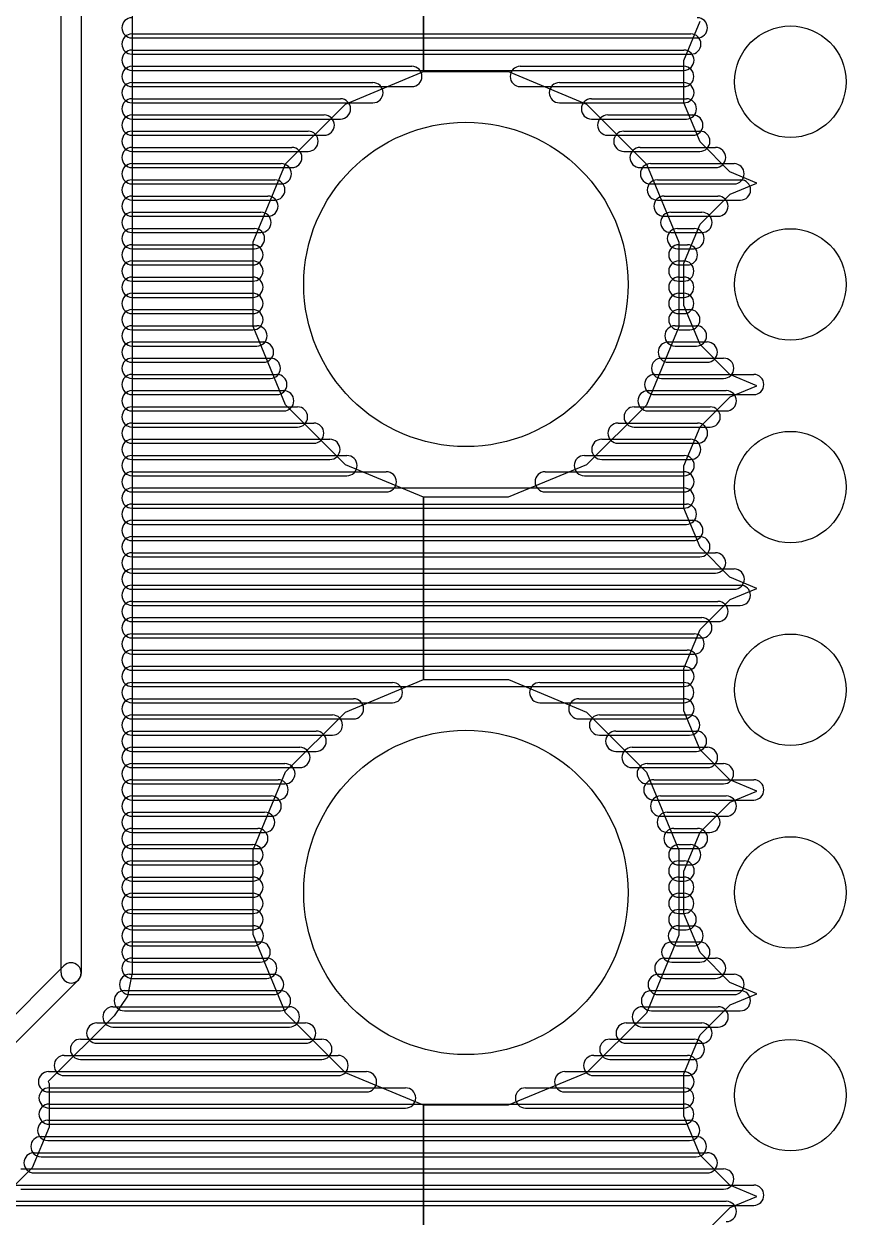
# Model space of a CAD drawing. Extents: x 4625 to 28175, y 45595 to 78045.
# Drawn here: x 11920 to 15975, y 51668 to 57556 of the extents above; entities that cross this region are included whole.
import ezdxf

# ---------------------------------------------------------------- set-up
doc = ezdxf.new("R2010")
doc.units = 0
doc.layers.add('BLACK', color=1, linetype='CONTINUOUS')

msp = doc.modelspace()

# ---------------------------------------------------------------- linework, layer by layer
at = {"layer": 'BLACK'}
for p, q in [((13890, 57320), (13890, 58220)), ((13890, 58220), (13890, 57320)), ((12103, 52873), (12103, 58067)), ((12203, 52873), (12203, 58067)), ((12453, 58067), (12453, 52873)), ((15175, 57375), (15255, 57568)), ((12453, 57506), (15209, 57506)), ((12453, 57506), (15209, 57506)), ((12453, 57506), (15209, 57506)), ((12453, 57486), (15241, 57486)), ((12453, 57486), (15241, 57486)), ((12453, 57486), (15241, 57486)), ((12453, 57426), (15175, 57426)), ((12453, 57426), (15175, 57426)), ((12453, 57426), (15175, 57426)), ((12453, 57406), (15209, 57406)), ((12453, 57406), (15209, 57406)), ((12453, 57406), (15209, 57406)), ((12453, 57346), (13833, 57346)), ((12453, 57346), (13833, 57346)), ((12453, 57346), (13833, 57346)), ((14368, 57346), (15174, 57346)), ((14368, 57346), (15174, 57346)), ((14368, 57346), (15174, 57346)), ((15175, 57166), (15175, 57375)), ((12453, 57326), (15175, 57326)), ((12453, 57326), (15175, 57326)), ((12453, 57326), (15175, 57326)), ((13506, 57160), (13890, 57320)), ((13890, 57320), (13892, 57320)), ((13892, 57320), (14310, 57320)), ((14310, 57320), (14695, 57160)), ((12453, 57266), (13641, 57266)), ((12453, 57266), (13641, 57266)), ((12453, 57266), (13641, 57266)), ((12453, 57246), (13833, 57246)), ((12453, 57246), (13833, 57246)), ((12453, 57246), (13833, 57246)), ((14368, 57246), (15174, 57246)), ((14368, 57246), (15174, 57246)), ((14368, 57246), (15174, 57246)), ((14561, 57266), (15175, 57266)), ((14561, 57266), (15175, 57266)), ((14561, 57266), (15175, 57266)), ((12453, 57186), (13481, 57186)), ((12453, 57186), (13481, 57186)), ((12453, 57186), (13481, 57186)), ((14719, 57186), (15187, 57186)), ((14719, 57186), (15187, 57186)), ((14719, 57186), (15187, 57186)), ((12453, 57166), (13641, 57166)), ((12453, 57166), (13641, 57166)), ((12453, 57166), (13641, 57166)), ((13210, 56865), (13506, 57160)), ((14561, 57166), (15175, 57166)), ((14561, 57166), (15175, 57166)), ((14561, 57166), (15175, 57166)), ((14695, 57160), (14990, 56864)), ((15255, 56973), (15175, 57166)), ((12453, 57106), (13401, 57106)), ((12453, 57106), (13401, 57106)), ((12453, 57106), (13401, 57106)), ((12453, 57086), (13481, 57086)), ((12453, 57086), (13481, 57086)), ((12453, 57086), (13481, 57086)), ((14719, 57086), (15187, 57086)), ((14719, 57086), (15187, 57086)), ((14719, 57086), (15187, 57086)), ((14799, 57106), (15219, 57106)), ((14799, 57106), (15219, 57106)), ((14799, 57106), (15219, 57106)), ((12453, 57026), (13321, 57026)), ((12453, 57026), (13321, 57026)), ((12453, 57026), (13321, 57026)), ((12453, 57006), (13401, 57006)), ((12453, 57006), (13401, 57006)), ((12453, 57006), (13401, 57006)), ((14799, 57006), (15219, 57006)), ((14799, 57006), (15219, 57006)), ((14799, 57006), (15219, 57006)), ((14879, 57026), (15253, 57026)), ((14879, 57026), (15253, 57026)), ((14879, 57026), (15253, 57026)), ((12453, 56946), (13241, 56946)), ((12453, 56946), (13241, 56946)), ((12453, 56946), (13241, 56946)), ((14959, 56946), (15331, 56946)), ((14959, 56946), (15331, 56946)), ((14959, 56946), (15331, 56946)), ((15402, 56825), (15255, 56973)), ((12453, 56926), (13321, 56926)), ((12453, 56926), (13321, 56926)), ((12453, 56926), (13321, 56926)), ((14879, 56926), (15253, 56926)), ((14879, 56926), (15253, 56926)), ((14879, 56926), (15253, 56926)), ((12453, 56866), (13189, 56866)), ((12453, 56866), (13189, 56866)), ((12453, 56866), (13189, 56866)), ((12453, 56846), (13241, 56846)), ((12453, 56846), (13241, 56846)), ((12453, 56846), (13241, 56846)), ((13050, 56480), (13210, 56865)), ((14959, 56846), (15331, 56846)), ((14959, 56846), (15331, 56846)), ((14959, 56846), (15331, 56846)), ((14990, 56864), (15150, 56478)), ((15010, 56866), (15422, 56866)), ((15010, 56866), (15422, 56866)), ((15010, 56866), (15422, 56866)), ((15535, 56770), (15402, 56825)), ((12453, 56786), (13157, 56786)), ((12453, 56786), (13157, 56786)), ((12453, 56786), (13157, 56786)), ((12453, 56766), (13189, 56766)), ((12453, 56766), (13189, 56766)), ((12453, 56766), (13189, 56766)), ((15010, 56766), (15422, 56766)), ((15010, 56766), (15422, 56766)), ((15010, 56766), (15422, 56766)), ((15044, 56786), (15454, 56786)), ((15044, 56786), (15454, 56786)), ((15044, 56786), (15454, 56786)), ((15403, 56715), (15535, 56770)), ((12453, 56706), (13123, 56706)), ((12453, 56706), (13123, 56706)), ((12453, 56706), (13123, 56706)), ((15077, 56706), (15343, 56706)), ((15077, 56706), (15343, 56706)), ((15077, 56706), (15343, 56706)), ((15255, 56568), (15403, 56715)), ((12453, 56686), (13157, 56686)), ((12453, 56686), (13157, 56686)), ((12453, 56686), (13157, 56686)), ((15044, 56686), (15454, 56686)), ((15044, 56686), (15454, 56686)), ((15044, 56686), (15454, 56686)), ((12453, 56626), (13089, 56626)), ((12453, 56626), (13089, 56626)), ((12453, 56626), (13089, 56626)), ((12453, 56606), (13123, 56606)), ((12453, 56606), (13123, 56606)), ((12453, 56606), (13123, 56606)), ((15077, 56606), (15343, 56606)), ((15077, 56606), (15343, 56606)), ((15077, 56606), (15343, 56606)), ((15110, 56626), (15264, 56626)), ((15110, 56626), (15264, 56626)), ((15110, 56626), (15264, 56626)), ((12453, 56546), (13057, 56546)), ((12453, 56546), (13057, 56546)), ((12453, 56546), (13057, 56546)), ((12453, 56526), (13089, 56526)), ((12453, 56526), (13089, 56526)), ((12453, 56526), (13089, 56526)), ((15110, 56526), (15264, 56526)), ((15110, 56526), (15264, 56526)), ((15110, 56526), (15264, 56526)), ((15143, 56546), (15225, 56546)), ((15143, 56546), (15225, 56546)), ((15143, 56546), (15225, 56546)), ((15175, 56375), (15255, 56568)), ((12453, 56466), (13049, 56466)), ((12453, 56466), (13049, 56466)), ((12453, 56466), (13049, 56466)), ((13050, 56062), (13050, 56480)), ((15150, 56478), (15150, 56060)), ((15150, 56466), (15192, 56466)), ((15150, 56466), (15192, 56466)), ((15150, 56466), (15192, 56466)), ((12453, 56446), (13057, 56446)), ((12453, 56446), (13057, 56446)), ((12453, 56446), (13057, 56446)), ((15143, 56446), (15225, 56446)), ((15143, 56446), (15225, 56446)), ((15143, 56446), (15225, 56446)), ((12453, 56386), (13049, 56386)), ((12453, 56386), (13049, 56386)), ((12453, 56386), (13049, 56386)), ((12453, 56366), (13049, 56366)), ((12453, 56366), (13049, 56366)), ((12453, 56366), (13049, 56366)), ((15150, 56386), (15174, 56386)), ((15150, 56386), (15174, 56386)), ((15150, 56386), (15174, 56386)), ((15150, 56366), (15192, 56366)), ((15150, 56366), (15192, 56366)), ((15150, 56366), (15192, 56366)), ((15175, 56166), (15175, 56375)), ((12453, 56306), (13049, 56306)), ((12453, 56306), (13049, 56306)), ((12453, 56306), (13049, 56306)), ((12453, 56286), (13049, 56286)), ((12453, 56286), (13049, 56286)), ((12453, 56286), (13049, 56286)), ((15150, 56306), (15174, 56306)), ((15150, 56306), (15174, 56306)), ((15150, 56306), (15174, 56306)), ((15150, 56286), (15174, 56286)), ((15150, 56286), (15174, 56286)), ((15150, 56286), (15174, 56286)), ((12453, 56226), (13049, 56226)), ((12453, 56226), (13049, 56226)), ((12453, 56226), (13049, 56226)), ((15150, 56226), (15174, 56226)), ((15150, 56226), (15174, 56226)), ((15150, 56226), (15174, 56226)), ((12453, 56206), (13049, 56206)), ((12453, 56206), (13049, 56206)), ((12453, 56206), (13049, 56206)), ((15150, 56206), (15174, 56206)), ((15150, 56206), (15174, 56206)), ((15150, 56206), (15174, 56206)), ((12453, 56146), (13049, 56146)), ((12453, 56146), (13049, 56146)), ((12453, 56146), (13049, 56146)), ((12453, 56126), (13049, 56126)), ((12453, 56126), (13049, 56126)), ((12453, 56126), (13049, 56126)), ((15150, 56146), (15204, 56146)), ((15150, 56146), (15204, 56146)), ((15150, 56146), (15204, 56146)), ((15150, 56126), (15174, 56126)), ((15150, 56126), (15174, 56126)), ((15150, 56126), (15174, 56126)), ((15255, 55973), (15175, 56166)), ((12453, 56066), (13069, 56066)), ((12453, 56066), (13069, 56066)), ((12453, 56066), (13069, 56066)), ((13210, 55676), (13050, 56062)), ((15150, 56060), (14990, 55675)), ((15131, 56066), (15237, 56066)), ((15131, 56066), (15237, 56066)), ((15131, 56066), (15237, 56066)), ((12453, 56046), (13049, 56046)), ((12453, 56046), (13049, 56046)), ((12453, 56046), (13049, 56046)), ((15150, 56046), (15204, 56046)), ((15150, 56046), (15204, 56046)), ((15150, 56046), (15204, 56046)), ((12453, 55986), (13101, 55986)), ((12453, 55986), (13101, 55986)), ((12453, 55986), (13101, 55986)), ((12453, 55966), (13069, 55966)), ((12453, 55966), (13069, 55966)), ((12453, 55966), (13069, 55966)), ((15098, 55986), (15290, 55986)), ((15098, 55986), (15290, 55986)), ((15098, 55986), (15290, 55986)), ((15131, 55966), (15237, 55966)), ((15131, 55966), (15237, 55966)), ((15131, 55966), (15237, 55966)), ((15402, 55825), (15255, 55973)), ((12453, 55906), (13135, 55906)), ((12453, 55906), (13135, 55906)), ((12453, 55906), (13135, 55906)), ((12453, 55886), (13101, 55886)), ((12453, 55886), (13101, 55886)), ((12453, 55886), (13101, 55886)), ((15065, 55906), (15371, 55906)), ((15065, 55906), (15371, 55906)), ((15065, 55906), (15371, 55906)), ((15098, 55886), (15290, 55886)), ((15098, 55886), (15290, 55886)), ((15098, 55886), (15290, 55886)), ((12453, 55826), (13167, 55826)), ((12453, 55826), (13167, 55826)), ((12453, 55826), (13167, 55826)), ((15031, 55826), (15519, 55826)), ((15031, 55826), (15519, 55826)), ((15031, 55826), (15519, 55826)), ((15535, 55770), (15402, 55825)), ((12453, 55806), (13135, 55806)), ((12453, 55806), (13135, 55806)), ((12453, 55806), (13135, 55806)), ((15065, 55806), (15371, 55806)), ((15065, 55806), (15371, 55806)), ((15065, 55806), (15371, 55806)), ((15403, 55715), (15535, 55770)), ((12453, 55746), (13201, 55746)), ((12453, 55746), (13201, 55746)), ((12453, 55746), (13201, 55746)), ((12453, 55726), (13167, 55726)), ((12453, 55726), (13167, 55726)), ((12453, 55726), (13167, 55726)), ((14998, 55746), (15384, 55746)), ((14998, 55746), (15384, 55746)), ((14998, 55746), (15384, 55746)), ((15031, 55726), (15519, 55726)), ((15031, 55726), (15519, 55726)), ((15031, 55726), (15519, 55726)), ((15255, 55568), (15403, 55715)), ((12453, 55666), (13269, 55666)), ((12453, 55666), (13269, 55666)), ((12453, 55666), (13269, 55666)), ((12453, 55646), (13201, 55646)), ((12453, 55646), (13201, 55646)), ((12453, 55646), (13201, 55646)), ((13505, 55380), (13210, 55676)), ((14990, 55675), (14694, 55380)), ((14930, 55666), (15304, 55666)), ((14930, 55666), (15304, 55666)), ((14930, 55666), (15304, 55666)), ((14998, 55646), (15384, 55646)), ((14998, 55646), (15384, 55646)), ((14998, 55646), (15384, 55646)), ((12453, 55586), (13349, 55586)), ((12453, 55586), (13349, 55586)), ((12453, 55586), (13349, 55586)), ((14850, 55586), (15242, 55586)), ((14850, 55586), (15242, 55586)), ((14850, 55586), (15242, 55586)), ((12453, 55566), (13269, 55566)), ((12453, 55566), (13269, 55566)), ((12453, 55566), (13269, 55566)), ((14930, 55566), (15304, 55566)), ((14930, 55566), (15304, 55566)), ((14930, 55566), (15304, 55566)), ((15175, 55375), (15255, 55568)), ((12453, 55506), (13429, 55506)), ((12453, 55506), (13429, 55506)), ((12453, 55506), (13429, 55506)), ((12453, 55486), (13349, 55486)), ((12453, 55486), (13349, 55486)), ((12453, 55486), (13349, 55486)), ((14770, 55506), (15208, 55506)), ((14770, 55506), (15208, 55506)), ((14770, 55506), (15208, 55506)), ((14850, 55486), (15242, 55486)), ((14850, 55486), (15242, 55486)), ((14850, 55486), (15242, 55486)), ((12453, 55426), (13513, 55426)), ((12453, 55426), (13513, 55426)), ((12453, 55426), (13513, 55426)), ((12453, 55406), (13429, 55406)), ((12453, 55406), (13429, 55406)), ((12453, 55406), (13429, 55406)), ((14684, 55426), (15176, 55426)), ((14684, 55426), (15176, 55426)), ((14684, 55426), (15176, 55426)), ((14770, 55406), (15208, 55406)), ((14770, 55406), (15208, 55406)), ((14770, 55406), (15208, 55406)), ((12453, 55346), (13707, 55346)), ((12453, 55346), (13707, 55346)), ((12453, 55346), (13707, 55346)), ((13890, 55220), (13505, 55380)), ((14694, 55380), (14308, 55220)), ((14491, 55346), (15175, 55346)), ((14491, 55346), (15175, 55346)), ((14491, 55346), (15175, 55346)), ((15175, 55166), (15175, 55375)), ((12453, 55326), (13513, 55326)), ((12453, 55326), (13513, 55326)), ((12453, 55326), (13513, 55326)), ((14684, 55326), (15176, 55326)), ((14684, 55326), (15176, 55326)), ((14684, 55326), (15176, 55326)), ((12453, 55266), (15175, 55266)), ((12453, 55266), (15175, 55266)), ((12453, 55266), (15175, 55266)), ((12453, 55246), (13707, 55246)), ((12453, 55246), (13707, 55246)), ((12453, 55246), (13707, 55246)), ((14491, 55246), (15175, 55246)), ((14491, 55246), (15175, 55246)), ((14491, 55246), (15175, 55246)), ((12453, 55186), (15187, 55186)), ((12453, 55186), (15187, 55186)), ((12453, 55186), (15187, 55186)), ((12453, 55166), (15175, 55166)), ((12453, 55166), (15175, 55166)), ((12453, 55166), (15175, 55166)), ((13890, 54320), (13890, 55220)), ((14308, 55220), (13890, 55220)), ((13890, 55220), (13890, 54320)), ((15255, 54973), (15175, 55166)), ((12453, 55106), (15219, 55106)), ((12453, 55106), (15219, 55106)), ((12453, 55106), (15219, 55106)), ((12453, 55086), (15187, 55086)), ((12453, 55086), (15187, 55086)), ((12453, 55086), (15187, 55086)), ((12453, 55026), (15253, 55026)), ((12453, 55026), (15253, 55026)), ((12453, 55026), (15253, 55026)), ((12453, 55006), (15219, 55006)), ((12453, 55006), (15219, 55006)), ((12453, 55006), (15219, 55006)), ((12453, 54946), (15331, 54946)), ((12453, 54946), (15331, 54946)), ((12453, 54946), (15331, 54946)), ((15402, 54825), (15255, 54973)), ((12453, 54926), (15253, 54926)), ((12453, 54926), (15253, 54926)), ((12453, 54926), (15253, 54926)), ((12453, 54866), (15423, 54866)), ((12453, 54866), (15423, 54866)), ((12453, 54866), (15423, 54866)), ((12453, 54846), (15331, 54846)), ((12453, 54846), (15331, 54846)), ((12453, 54846), (15331, 54846)), ((15535, 54770), (15402, 54825)), ((12453, 54786), (15453, 54786)), ((12453, 54786), (15453, 54786)), ((12453, 54786), (15453, 54786)), ((12453, 54766), (15423, 54766)), ((12453, 54766), (15423, 54766)), ((12453, 54766), (15423, 54766)), ((15403, 54715), (15535, 54770)), ((12453, 54706), (15343, 54706)), ((12453, 54706), (15343, 54706)), ((12453, 54706), (15343, 54706)), ((15255, 54568), (15403, 54715)), ((12453, 54686), (15453, 54686)), ((12453, 54686), (15453, 54686)), ((12453, 54686), (15453, 54686)), ((12453, 54626), (15263, 54626)), ((12453, 54626), (15263, 54626)), ((12453, 54626), (15263, 54626)), ((12453, 54606), (15343, 54606)), ((12453, 54606), (15343, 54606)), ((12453, 54606), (15343, 54606)), ((12453, 54546), (15225, 54546)), ((12453, 54546), (15225, 54546)), ((12453, 54546), (15225, 54546)), ((12453, 54526), (15263, 54526)), ((12453, 54526), (15263, 54526)), ((12453, 54526), (15263, 54526)), ((15175, 54375), (15255, 54568)), ((12453, 54466), (15191, 54466)), ((12453, 54466), (15191, 54466)), ((12453, 54466), (15191, 54466)), ((12453, 54446), (15225, 54446)), ((12453, 54446), (15225, 54446)), ((12453, 54446), (15225, 54446)), ((12453, 54386), (15175, 54386)), ((12453, 54386), (15175, 54386)), ((12453, 54386), (15175, 54386)), ((12453, 54366), (15191, 54366)), ((12453, 54366), (15191, 54366)), ((12453, 54366), (15191, 54366)), ((15175, 54166), (15175, 54375)), ((12453, 54306), (13737, 54306)), ((12453, 54306), (13737, 54306)), ((12453, 54306), (13737, 54306)), ((12453, 54286), (15175, 54286)), ((12453, 54286), (15175, 54286)), ((12453, 54286), (15175, 54286)), ((13506, 54160), (13890, 54320)), ((13890, 54320), (13892, 54320)), ((13892, 54320), (14310, 54320)), ((14310, 54320), (14695, 54160)), ((14464, 54306), (15174, 54306)), ((14464, 54306), (15174, 54306)), ((14464, 54306), (15174, 54306)), ((12453, 54226), (13545, 54226)), ((12453, 54226), (13545, 54226)), ((12453, 54226), (13545, 54226)), ((14657, 54226), (15175, 54226)), ((14657, 54226), (15175, 54226)), ((14657, 54226), (15175, 54226)), ((12453, 54206), (13737, 54206)), ((12453, 54206), (13737, 54206)), ((12453, 54206), (13737, 54206)), ((14464, 54206), (15174, 54206)), ((14464, 54206), (15174, 54206)), ((14464, 54206), (15174, 54206)), ((15255, 53973), (15175, 54166)), ((12453, 54146), (13441, 54146)), ((12453, 54146), (13441, 54146)), ((12453, 54146), (13441, 54146)), ((12453, 54126), (13545, 54126)), ((12453, 54126), (13545, 54126)), ((12453, 54126), (13545, 54126)), ((13210, 53865), (13506, 54160)), ((14657, 54126), (15175, 54126)), ((14657, 54126), (15175, 54126)), ((14657, 54126), (15175, 54126)), ((14695, 54160), (14990, 53864)), ((14759, 54146), (15203, 54146)), ((14759, 54146), (15203, 54146)), ((14759, 54146), (15203, 54146)), ((12453, 54066), (13361, 54066)), ((12453, 54066), (13361, 54066)), ((12453, 54066), (13361, 54066)), ((14839, 54066), (15237, 54066)), ((14839, 54066), (15237, 54066)), ((14839, 54066), (15237, 54066)), ((12453, 54046), (13441, 54046)), ((12453, 54046), (13441, 54046)), ((12453, 54046), (13441, 54046)), ((14759, 54046), (15203, 54046)), ((14759, 54046), (15203, 54046)), ((14759, 54046), (15203, 54046)), ((12453, 53986), (13281, 53986)), ((12453, 53986), (13281, 53986)), ((12453, 53986), (13281, 53986)), ((12453, 53966), (13361, 53966)), ((12453, 53966), (13361, 53966)), ((12453, 53966), (13361, 53966)), ((14839, 53966), (15237, 53966)), ((14839, 53966), (15237, 53966)), ((14839, 53966), (15237, 53966)), ((14919, 53986), (15291, 53986)), ((14919, 53986), (15291, 53986)), ((14919, 53986), (15291, 53986)), ((15402, 53825), (15255, 53973)), ((12453, 53906), (13207, 53906)), ((12453, 53906), (13207, 53906)), ((12453, 53906), (13207, 53906)), ((12453, 53886), (13281, 53886)), ((12453, 53886), (13281, 53886)), ((12453, 53886), (13281, 53886)), ((14919, 53886), (15291, 53886)), ((14919, 53886), (15291, 53886)), ((14919, 53886), (15291, 53886)), ((14994, 53906), (15370, 53906)), ((14994, 53906), (15370, 53906)), ((14994, 53906), (15370, 53906)), ((12453, 53826), (13173, 53826)), ((12453, 53826), (13173, 53826)), ((12453, 53826), (13173, 53826)), ((13050, 53480), (13210, 53865)), ((14990, 53864), (15150, 53478)), ((15027, 53826), (15519, 53826)), ((15027, 53826), (15519, 53826)), ((15027, 53826), (15519, 53826)), ((15535, 53770), (15402, 53825)), ((12453, 53806), (13207, 53806)), ((12453, 53806), (13207, 53806)), ((12453, 53806), (13207, 53806)), ((14994, 53806), (15370, 53806)), ((14994, 53806), (15370, 53806)), ((14994, 53806), (15370, 53806)), ((15403, 53715), (15535, 53770)), ((12453, 53746), (13139, 53746)), ((12453, 53746), (13139, 53746)), ((12453, 53746), (13139, 53746)), ((12453, 53726), (13173, 53726)), ((12453, 53726), (13173, 53726)), ((12453, 53726), (13173, 53726)), ((15027, 53726), (15519, 53726)), ((15027, 53726), (15519, 53726)), ((15027, 53726), (15519, 53726)), ((15060, 53746), (15384, 53746)), ((15060, 53746), (15384, 53746)), ((15060, 53746), (15384, 53746)), ((15255, 53568), (15403, 53715)), ((12453, 53666), (13107, 53666)), ((12453, 53666), (13107, 53666)), ((12453, 53666), (13107, 53666)), ((12453, 53646), (13139, 53646)), ((12453, 53646), (13139, 53646)), ((12453, 53646), (13139, 53646)), ((15060, 53646), (15384, 53646)), ((15060, 53646), (15384, 53646)), ((15060, 53646), (15384, 53646)), ((15093, 53666), (15303, 53666)), ((15093, 53666), (15303, 53666)), ((15093, 53666), (15303, 53666)), ((12453, 53586), (13073, 53586)), ((12453, 53586), (13073, 53586)), ((12453, 53586), (13073, 53586)), ((15126, 53586), (15242, 53586)), ((15126, 53586), (15242, 53586)), ((15126, 53586), (15242, 53586)), ((12453, 53566), (13107, 53566)), ((12453, 53566), (13107, 53566)), ((12453, 53566), (13107, 53566)), ((15093, 53566), (15303, 53566)), ((15093, 53566), (15303, 53566)), ((15093, 53566), (15303, 53566)), ((15175, 53375), (15255, 53568)), ((12453, 53506), (13049, 53506)), ((12453, 53506), (13049, 53506)), ((12453, 53506), (13049, 53506)), ((12453, 53486), (13073, 53486)), ((12453, 53486), (13073, 53486)), ((12453, 53486), (13073, 53486)), ((13050, 53062), (13050, 53480)), ((15126, 53486), (15242, 53486)), ((15126, 53486), (15242, 53486)), ((15126, 53486), (15242, 53486)), ((15150, 53506), (15208, 53506)), ((15150, 53506), (15208, 53506)), ((15150, 53506), (15208, 53506)), ((15150, 53478), (15150, 53060)), ((12453, 53426), (13049, 53426)), ((12453, 53426), (13049, 53426)), ((12453, 53426), (13049, 53426)), ((12453, 53406), (13049, 53406)), ((12453, 53406), (13049, 53406)), ((12453, 53406), (13049, 53406)), ((15150, 53426), (15176, 53426)), ((15150, 53426), (15176, 53426)), ((15150, 53426), (15176, 53426)), ((15150, 53406), (15208, 53406)), ((15150, 53406), (15208, 53406)), ((15150, 53406), (15208, 53406)), ((12453, 53346), (13049, 53346)), ((12453, 53346), (13049, 53346)), ((12453, 53346), (13049, 53346)), ((15150, 53346), (15174, 53346)), ((15150, 53346), (15174, 53346)), ((15150, 53346), (15174, 53346)), ((15175, 53166), (15175, 53375)), ((12453, 53326), (13049, 53326)), ((12453, 53326), (13049, 53326)), ((12453, 53326), (13049, 53326)), ((15150, 53326), (15176, 53326)), ((15150, 53326), (15176, 53326)), ((15150, 53326), (15176, 53326)), ((12453, 53266), (13049, 53266)), ((12453, 53266), (13049, 53266)), ((12453, 53266), (13049, 53266)), ((12453, 53246), (13049, 53246)), ((12453, 53246), (13049, 53246)), ((12453, 53246), (13049, 53246)), ((15150, 53266), (15174, 53266)), ((15150, 53266), (15174, 53266)), ((15150, 53266), (15174, 53266)), ((15150, 53246), (15174, 53246)), ((15150, 53246), (15174, 53246)), ((15150, 53246), (15174, 53246)), ((12453, 53186), (13049, 53186)), ((12453, 53186), (13049, 53186)), ((12453, 53186), (13049, 53186)), ((12453, 53166), (13049, 53166)), ((12453, 53166), (13049, 53166)), ((12453, 53166), (13049, 53166)), ((15150, 53186), (15186, 53186)), ((15150, 53186), (15186, 53186)), ((15150, 53186), (15186, 53186)), ((15150, 53166), (15174, 53166)), ((15150, 53166), (15174, 53166)), ((15150, 53166), (15174, 53166)), ((15255, 52973), (15175, 53166)), ((12453, 53106), (13051, 53106)), ((12453, 53106), (13051, 53106)), ((12453, 53106), (13051, 53106)), ((15148, 53106), (15220, 53106)), ((15148, 53106), (15220, 53106)), ((15148, 53106), (15220, 53106)), ((12453, 53086), (13049, 53086)), ((12453, 53086), (13049, 53086)), ((12453, 53086), (13049, 53086)), ((13210, 52676), (13050, 53062)), ((15150, 53060), (14990, 52675)), ((15150, 53086), (15186, 53086)), ((15150, 53086), (15186, 53086)), ((15150, 53086), (15186, 53086)), ((12453, 53026), (13085, 53026)), ((12453, 53026), (13085, 53026)), ((12453, 53026), (13085, 53026)), ((12453, 53006), (13051, 53006)), ((12453, 53006), (13051, 53006)), ((12453, 53006), (13051, 53006)), ((15115, 53026), (15253, 53026)), ((15115, 53026), (15253, 53026)), ((15115, 53026), (15253, 53026)), ((15148, 53006), (15220, 53006)), ((15148, 53006), (15220, 53006)), ((15148, 53006), (15220, 53006)), ((12453, 52946), (13117, 52946)), ((12453, 52946), (13117, 52946)), ((12453, 52946), (13117, 52946)), ((15081, 52946), (15331, 52946)), ((15081, 52946), (15331, 52946)), ((15081, 52946), (15331, 52946)), ((15402, 52825), (15255, 52973)), ((12117, 52908), (11465, 52256)), ((12453, 52873), (12430, 52758)), ((12453, 52926), (13085, 52926)), ((12453, 52926), (13085, 52926)), ((12453, 52926), (13085, 52926)), ((15115, 52926), (15253, 52926)), ((15115, 52926), (15253, 52926)), ((15115, 52926), (15253, 52926)), ((12187, 52838), (11535, 52186)), ((12441, 52866), (13151, 52866)), ((12441, 52866), (13151, 52866)), ((12441, 52866), (13151, 52866)), ((12453, 52846), (13117, 52846)), ((12453, 52846), (13117, 52846)), ((12453, 52846), (13117, 52846)), ((15048, 52866), (15422, 52866)), ((15048, 52866), (15422, 52866)), ((15048, 52866), (15422, 52866)), ((15081, 52846), (15331, 52846)), ((15081, 52846), (15331, 52846)), ((15081, 52846), (15331, 52846)), ((15535, 52770), (15402, 52825)), ((12430, 52758), (12365, 52661)), ((12415, 52786), (13185, 52786)), ((12415, 52786), (13185, 52786)), ((12415, 52786), (13185, 52786)), ((12441, 52766), (13151, 52766)), ((12441, 52766), (13151, 52766)), ((12441, 52766), (13151, 52766)), ((15015, 52786), (15453, 52786)), ((15015, 52786), (15453, 52786)), ((15015, 52786), (15453, 52786)), ((15048, 52766), (15422, 52766)), ((15048, 52766), (15422, 52766)), ((15048, 52766), (15422, 52766)), ((15403, 52715), (15535, 52770)), ((12359, 52706), (13229, 52706)), ((12359, 52706), (13229, 52706)), ((12359, 52706), (13229, 52706)), ((14970, 52706), (15344, 52706)), ((14970, 52706), (15344, 52706)), ((14970, 52706), (15344, 52706)), ((15255, 52568), (15403, 52715)), ((12365, 52661), (12040, 52337)), ((12415, 52686), (13185, 52686)), ((12415, 52686), (13185, 52686)), ((12415, 52686), (13185, 52686)), ((13505, 52380), (13210, 52676)), ((14990, 52675), (14694, 52380)), ((15015, 52686), (15453, 52686)), ((15015, 52686), (15453, 52686)), ((15015, 52686), (15453, 52686)), ((12279, 52626), (13309, 52626)), ((12279, 52626), (13309, 52626)), ((12279, 52626), (13309, 52626)), ((12359, 52606), (13229, 52606)), ((12359, 52606), (13229, 52606)), ((12359, 52606), (13229, 52606)), ((14890, 52626), (15264, 52626)), ((14890, 52626), (15264, 52626)), ((14890, 52626), (15264, 52626)), ((14970, 52606), (15344, 52606)), ((14970, 52606), (15344, 52606)), ((14970, 52606), (15344, 52606)), ((12199, 52546), (13389, 52546)), ((12199, 52546), (13389, 52546)), ((12199, 52546), (13389, 52546)), ((12279, 52526), (13309, 52526)), ((12279, 52526), (13309, 52526)), ((12279, 52526), (13309, 52526)), ((14810, 52546), (15226, 52546)), ((14810, 52546), (15226, 52546)), ((14810, 52546), (15226, 52546)), ((14890, 52526), (15264, 52526)), ((14890, 52526), (15264, 52526)), ((14890, 52526), (15264, 52526)), ((15175, 52375), (15255, 52568)), ((12119, 52466), (13469, 52466)), ((12119, 52466), (13469, 52466)), ((12119, 52466), (13469, 52466)), ((14730, 52466), (15192, 52466)), ((14730, 52466), (15192, 52466)), ((14730, 52466), (15192, 52466)), ((12199, 52446), (13389, 52446)), ((12199, 52446), (13389, 52446)), ((12199, 52446), (13389, 52446)), ((14810, 52446), (15226, 52446)), ((14810, 52446), (15226, 52446)), ((14810, 52446), (15226, 52446)), ((12041, 52386), (13609, 52386)), ((12041, 52386), (13609, 52386)), ((12041, 52386), (13609, 52386)), ((12119, 52366), (13469, 52366)), ((12119, 52366), (13469, 52366)), ((12119, 52366), (13469, 52366)), ((13890, 52220), (13505, 52380)), ((14694, 52380), (14308, 52220)), ((14587, 52386), (15175, 52386)), ((14587, 52386), (15175, 52386)), ((14587, 52386), (15175, 52386)), ((14730, 52366), (15192, 52366)), ((14730, 52366), (15192, 52366)), ((14730, 52366), (15192, 52366)), ((15175, 52166), (15175, 52375)), ((12040, 52337), (12044, 52328)), ((12041, 52286), (13609, 52286)), ((12041, 52286), (13609, 52286)), ((12041, 52286), (13609, 52286)), ((12044, 52328), (12044, 52112)), ((12044, 52306), (13802, 52306)), ((12044, 52306), (13802, 52306)), ((12044, 52306), (13802, 52306)), ((14394, 52306), (15174, 52306)), ((14394, 52306), (15174, 52306)), ((14394, 52306), (15174, 52306)), ((14587, 52286), (15175, 52286)), ((14587, 52286), (15175, 52286)), ((14587, 52286), (15175, 52286)), ((12044, 52226), (15174, 52226)), ((12044, 52226), (15174, 52226)), ((12044, 52226), (15174, 52226)), ((12044, 52206), (13802, 52206)), ((12044, 52206), (13802, 52206)), ((12044, 52206), (13802, 52206)), ((13890, 51320), (13890, 52220)), ((14308, 52220), (13890, 52220)), ((13890, 52220), (13890, 51320)), ((14394, 52206), (15174, 52206)), ((14394, 52206), (15174, 52206)), ((14394, 52206), (15174, 52206)), ((15255, 51973), (15175, 52166)), ((12044, 52112), (11961, 51912)), ((12037, 52146), (15203, 52146)), ((12037, 52146), (15203, 52146)), ((12037, 52146), (15203, 52146)), ((12044, 52126), (15174, 52126)), ((12044, 52126), (15174, 52126)), ((12044, 52126), (15174, 52126)), ((12004, 52066), (15236, 52066)), ((12004, 52066), (15236, 52066)), ((12004, 52066), (15236, 52066)), ((12037, 52046), (15203, 52046)), ((12037, 52046), (15203, 52046)), ((12037, 52046), (15203, 52046)), ((11970, 51986), (15290, 51986)), ((11970, 51986), (15290, 51986)), ((11970, 51986), (15290, 51986)), ((12004, 51966), (15236, 51966)), ((12004, 51966), (15236, 51966)), ((12004, 51966), (15236, 51966)), ((15402, 51825), (15255, 51973)), ((11961, 51912), (11808, 51759)), ((11905, 51906), (15371, 51906)), ((11905, 51906), (15371, 51906)), ((11905, 51906), (15371, 51906)), ((11970, 51886), (15290, 51886)), ((11970, 51886), (15290, 51886)), ((11970, 51886), (15290, 51886)), ((11825, 51826), (15519, 51826)), ((11825, 51826), (15519, 51826)), ((11825, 51826), (15519, 51826)), ((15535, 51770), (15402, 51825)), ((11905, 51806), (15371, 51806)), ((11905, 51806), (15371, 51806)), ((11905, 51806), (15371, 51806)), ((15403, 51715), (15535, 51770)), ((11772, 51746), (15384, 51746)), ((11772, 51746), (15384, 51746)), ((11772, 51746), (15384, 51746)), ((11825, 51726), (15519, 51726)), ((11825, 51726), (15519, 51726)), ((11825, 51726), (15519, 51726)), ((15255, 51568), (15403, 51715))]:
    msp.add_line(p, q, dxfattribs=at)
for centre, radius in [((15700, 57270), 275), ((14100, 56270), 800), ((15700, 56270), 275), ((15700, 55270), 275), ((15700, 54270), 275), ((14100, 53270), 800), ((15700, 53270), 275), ((15700, 52270), 275)]:
    msp.add_circle(centre, radius, dxfattribs=at)
for centre, start, end in [((12453, 57536), 90, 270), ((12453, 57536), 90, 270), ((12453, 57536), 90, 270), ((15241, 57536), 270, 450), ((15241, 57536), 270, 450), ((15241, 57536), 270, 450), ((12453, 57456), 90, 270), ((12453, 57456), 90, 270), ((12453, 57456), 90, 270), ((15209, 57456), 270, 450), ((15209, 57456), 270, 450), ((15209, 57456), 270, 450), ((12453, 57376), 90, 270), ((12453, 57376), 90, 270), ((12453, 57376), 90, 270), ((15175, 57376), 270, 450), ((15175, 57376), 270, 450), ((15175, 57376), 270, 450), ((12453, 57296), 90, 270), ((12453, 57296), 90, 270), ((12453, 57296), 90, 270), ((13833, 57296), 270, 450), ((13833, 57296), 270, 450), ((13833, 57296), 270, 450), ((14368, 57296), 90, 270), ((14368, 57296), 90, 270), ((14368, 57296), 90, 270), ((15174, 57296), 270, 450), ((15174, 57296), 270, 450), ((15174, 57296), 270, 450), ((12453, 57216), 90, 270), ((12453, 57216), 90, 270), ((12453, 57216), 90, 270), ((13641, 57216), 270, 450), ((13641, 57216), 270, 450), ((13641, 57216), 270, 450), ((14561, 57216), 90, 270), ((14561, 57216), 90, 270), ((14561, 57216), 90, 270), ((15175, 57216), 270, 450), ((15175, 57216), 270, 450), ((15175, 57216), 270, 450), ((12453, 57136), 90, 270), ((12453, 57136), 90, 270), ((12453, 57136), 90, 270), ((13481, 57136), 270, 450), ((13481, 57136), 270, 450), ((13481, 57136), 270, 450), ((14719, 57136), 90, 270), ((14719, 57136), 90, 270), ((14719, 57136), 90, 270), ((15187, 57136), 270, 450), ((15187, 57136), 270, 450), ((15187, 57136), 270, 450), ((12453, 57056), 90, 270), ((12453, 57056), 90, 270), ((12453, 57056), 90, 270), ((13401, 57056), 270, 450), ((13401, 57056), 270, 450), ((13401, 57056), 270, 450), ((14799, 57056), 90, 270), ((14799, 57056), 90, 270), ((14799, 57056), 90, 270), ((15219, 57056), 270, 450), ((15219, 57056), 270, 450), ((15219, 57056), 270, 450), ((12453, 56976), 90, 270), ((12453, 56976), 90, 270), ((12453, 56976), 90, 270), ((13321, 56976), 270, 450), ((13321, 56976), 270, 450), ((13321, 56976), 270, 450), ((14879, 56976), 90, 270), ((14879, 56976), 90, 270), ((14879, 56976), 90, 270), ((15253, 56976), 270, 450), ((15253, 56976), 270, 450), ((15253, 56976), 270, 450), ((12453, 56896), 90, 270), ((12453, 56896), 90, 270), ((12453, 56896), 90, 270), ((13241, 56896), 270, 450), ((13241, 56896), 270, 450), ((13241, 56896), 270, 450), ((14959, 56896), 90, 270), ((14959, 56896), 90, 270), ((14959, 56896), 90, 270), ((15331, 56896), 270, 450), ((15331, 56896), 270, 450), ((15331, 56896), 270, 450), ((12453, 56816), 90, 270), ((12453, 56816), 90, 270), ((12453, 56816), 90, 270), ((13189, 56816), 270, 450), ((13189, 56816), 270, 450), ((13189, 56816), 270, 450), ((15010, 56816), 90, 270), ((15010, 56816), 90, 270), ((15010, 56816), 90, 270), ((15422, 56816), 270, 450), ((15422, 56816), 270, 450), ((15422, 56816), 270, 450), ((12453, 56736), 90, 270), ((12453, 56736), 90, 270), ((12453, 56736), 90, 270), ((13157, 56736), 270, 450), ((13157, 56736), 270, 450), ((13157, 56736), 270, 450), ((15044, 56736), 90, 270), ((15044, 56736), 90, 270), ((15044, 56736), 90, 270), ((15454, 56736), 270, 450), ((15454, 56736), 270, 450), ((15454, 56736), 270, 450), ((12453, 56656), 90, 270), ((12453, 56656), 90, 270), ((12453, 56656), 90, 270), ((13123, 56656), 270, 450), ((13123, 56656), 270, 450), ((13123, 56656), 270, 450), ((15077, 56656), 90, 270), ((15077, 56656), 90, 270), ((15077, 56656), 90, 270), ((15343, 56656), 270, 450), ((15343, 56656), 270, 450), ((15343, 56656), 270, 450), ((12453, 56576), 90, 270), ((12453, 56576), 90, 270), ((12453, 56576), 90, 270), ((13089, 56576), 270, 450), ((13089, 56576), 270, 450), ((13089, 56576), 270, 450), ((15110, 56576), 90, 270), ((15110, 56576), 90, 270), ((15110, 56576), 90, 270), ((15264, 56576), 270, 450), ((15264, 56576), 270, 450), ((15264, 56576), 270, 450), ((12453, 56496), 90, 270), ((12453, 56496), 90, 270), ((12453, 56496), 90, 270), ((13057, 56496), 270, 450), ((13057, 56496), 270, 450), ((13057, 56496), 270, 450), ((15143, 56496), 90, 270), ((15143, 56496), 90, 270), ((15143, 56496), 90, 270), ((15225, 56496), 270, 450), ((15225, 56496), 270, 450), ((15225, 56496), 270, 450), ((12453, 56416), 90, 270), ((12453, 56416), 90, 270), ((12453, 56416), 90, 270), ((13049, 56416), 270, 450), ((13049, 56416), 270, 450), ((13049, 56416), 270, 450), ((15150, 56416), 90, 270), ((15150, 56416), 90, 270), ((15150, 56416), 90, 270), ((15192, 56416), 270, 450), ((15192, 56416), 270, 450), ((15192, 56416), 270, 450), ((12453, 56336), 90, 270), ((12453, 56336), 90, 270), ((12453, 56336), 90, 270), ((13049, 56336), 270, 450), ((13049, 56336), 270, 450), ((13049, 56336), 270, 450), ((15150, 56336), 90, 270), ((15150, 56336), 90, 270), ((15150, 56336), 90, 270), ((15174, 56336), 270, 450), ((15174, 56336), 270, 450), ((15174, 56336), 270, 450), ((12453, 56256), 90, 270), ((12453, 56256), 90, 270), ((12453, 56256), 90, 270), ((13049, 56256), 270, 450), ((13049, 56256), 270, 450), ((13049, 56256), 270, 450), ((15150, 56256), 90, 270), ((15150, 56256), 90, 270), ((15150, 56256), 90, 270), ((15174, 56256), 270, 450), ((15174, 56256), 270, 450), ((15174, 56256), 270, 450), ((12453, 56176), 90, 270), ((12453, 56176), 90, 270), ((12453, 56176), 90, 270), ((13049, 56176), 270, 450), ((13049, 56176), 270, 450), ((13049, 56176), 270, 450), ((15150, 56176), 90, 270), ((15150, 56176), 90, 270), ((15150, 56176), 90, 270), ((15174, 56176), 270, 450), ((15174, 56176), 270, 450), ((15174, 56176), 270, 450), ((12453, 56096), 90, 270), ((12453, 56096), 90, 270), ((12453, 56096), 90, 270), ((13049, 56096), 270, 450), ((13049, 56096), 270, 450), ((13049, 56096), 270, 450), ((15150, 56096), 90, 270), ((15150, 56096), 90, 270), ((15150, 56096), 90, 270), ((15204, 56096), 270, 450), ((15204, 56096), 270, 450), ((15204, 56096), 270, 450), ((12453, 56016), 90, 270), ((12453, 56016), 90, 270), ((12453, 56016), 90, 270), ((13069, 56016), 270, 450), ((13069, 56016), 270, 450), ((13069, 56016), 270, 450), ((15131, 56016), 90, 270), ((15131, 56016), 90, 270), ((15131, 56016), 90, 270), ((15237, 56016), 270, 450), ((15237, 56016), 270, 450), ((15237, 56016), 270, 450), ((12453, 55936), 90, 270), ((12453, 55936), 90, 270), ((12453, 55936), 90, 270), ((13101, 55936), 270, 450), ((13101, 55936), 270, 450), ((13101, 55936), 270, 450), ((15098, 55936), 90, 270), ((15098, 55936), 90, 270), ((15098, 55936), 90, 270), ((15290, 55936), 270, 450), ((15290, 55936), 270, 450), ((15290, 55936), 270, 450), ((12453, 55856), 90, 270), ((12453, 55856), 90, 270), ((12453, 55856), 90, 270), ((13135, 55856), 270, 450), ((13135, 55856), 270, 450), ((13135, 55856), 270, 450), ((15065, 55856), 90, 270), ((15065, 55856), 90, 270), ((15065, 55856), 90, 270), ((15371, 55856), 270, 450), ((15371, 55856), 270, 450), ((15371, 55856), 270, 450), ((12453, 55776), 90, 270), ((12453, 55776), 90, 270), ((12453, 55776), 90, 270), ((13167, 55776), 270, 450), ((13167, 55776), 270, 450), ((13167, 55776), 270, 450), ((15031, 55776), 90, 270), ((15031, 55776), 90, 270), ((15031, 55776), 90, 270), ((15519, 55776), 270, 450), ((15519, 55776), 270, 450), ((15519, 55776), 270, 450), ((12453, 55696), 90, 270), ((12453, 55696), 90, 270), ((12453, 55696), 90, 270), ((13201, 55696), 270, 450), ((13201, 55696), 270, 450), ((13201, 55696), 270, 450), ((14998, 55696), 90, 270), ((14998, 55696), 90, 270), ((14998, 55696), 90, 270), ((15384, 55696), 270, 450), ((15384, 55696), 270, 450), ((15384, 55696), 270, 450), ((12453, 55616), 90, 270), ((12453, 55616), 90, 270), ((12453, 55616), 90, 270), ((13269, 55616), 270, 450), ((13269, 55616), 270, 450), ((13269, 55616), 270, 450), ((14930, 55616), 90, 270), ((14930, 55616), 90, 270), ((14930, 55616), 90, 270), ((15304, 55616), 270, 450), ((15304, 55616), 270, 450), ((15304, 55616), 270, 450), ((12453, 55536), 90, 270), ((12453, 55536), 90, 270), ((12453, 55536), 90, 270), ((13349, 55536), 270, 450), ((13349, 55536), 270, 450), ((13349, 55536), 270, 450), ((14850, 55536), 90, 270), ((14850, 55536), 90, 270), ((14850, 55536), 90, 270), ((15242, 55536), 270, 450), ((15242, 55536), 270, 450), ((15242, 55536), 270, 450), ((12453, 55456), 90, 270), ((12453, 55456), 90, 270), ((12453, 55456), 90, 270), ((13429, 55456), 270, 450), ((13429, 55456), 270, 450), ((13429, 55456), 270, 450), ((14770, 55456), 90, 270), ((14770, 55456), 90, 270), ((14770, 55456), 90, 270), ((15208, 55456), 270, 450), ((15208, 55456), 270, 450), ((15208, 55456), 270, 450), ((12453, 55376), 90, 270), ((12453, 55376), 90, 270), ((12453, 55376), 90, 270), ((13513, 55376), 270, 450), ((13513, 55376), 270, 450), ((13513, 55376), 270, 450), ((14684, 55376), 90, 270), ((14684, 55376), 90, 270), ((14684, 55376), 90, 270), ((15176, 55376), 270, 450), ((15176, 55376), 270, 450), ((15176, 55376), 270, 450), ((12453, 55296), 90, 270), ((12453, 55296), 90, 270), ((12453, 55296), 90, 270), ((13707, 55296), 270, 450), ((13707, 55296), 270, 450), ((13707, 55296), 270, 450), ((14491, 55296), 90, 270), ((14491, 55296), 90, 270), ((14491, 55296), 90, 270), ((15175, 55296), 270, 450), ((15175, 55296), 270, 450), ((15175, 55296), 270, 450), ((12453, 55216), 90, 270), ((12453, 55216), 90, 270), ((12453, 55216), 90, 270), ((15175, 55216), 270, 450), ((15175, 55216), 270, 450), ((15175, 55216), 270, 450), ((12453, 55136), 90, 270), ((12453, 55136), 90, 270), ((12453, 55136), 90, 270), ((15187, 55136), 270, 450), ((15187, 55136), 270, 450), ((15187, 55136), 270, 450), ((12453, 55056), 90, 270), ((12453, 55056), 90, 270), ((12453, 55056), 90, 270), ((15219, 55056), 270, 450), ((15219, 55056), 270, 450), ((15219, 55056), 270, 450), ((12453, 54976), 90, 270), ((12453, 54976), 90, 270), ((12453, 54976), 90, 270), ((15253, 54976), 270, 450), ((15253, 54976), 270, 450), ((15253, 54976), 270, 450), ((12453, 54896), 90, 270), ((12453, 54896), 90, 270), ((12453, 54896), 90, 270), ((15331, 54896), 270, 450), ((15331, 54896), 270, 450), ((15331, 54896), 270, 450), ((12453, 54816), 90, 270), ((12453, 54816), 90, 270), ((12453, 54816), 90, 270), ((15423, 54816), 270, 450), ((15423, 54816), 270, 450), ((15423, 54816), 270, 450), ((12453, 54736), 90, 270), ((12453, 54736), 90, 270), ((12453, 54736), 90, 270), ((15453, 54736), 270, 450), ((15453, 54736), 270, 450), ((15453, 54736), 270, 450), ((12453, 54656), 90, 270), ((12453, 54656), 90, 270), ((12453, 54656), 90, 270), ((15343, 54656), 270, 450), ((15343, 54656), 270, 450), ((15343, 54656), 270, 450), ((12453, 54576), 90, 270), ((12453, 54576), 90, 270), ((12453, 54576), 90, 270), ((15263, 54576), 270, 450), ((15263, 54576), 270, 450), ((15263, 54576), 270, 450), ((12453, 54496), 90, 270), ((12453, 54496), 90, 270), ((12453, 54496), 90, 270), ((15225, 54496), 270, 450), ((15225, 54496), 270, 450), ((15225, 54496), 270, 450), ((12453, 54416), 90, 270), ((12453, 54416), 90, 270), ((12453, 54416), 90, 270), ((15191, 54416), 270, 450), ((15191, 54416), 270, 450), ((15191, 54416), 270, 450), ((12453, 54336), 90, 270), ((12453, 54336), 90, 270), ((12453, 54336), 90, 270), ((15175, 54336), 270, 450), ((15175, 54336), 270, 450), ((15175, 54336), 270, 450), ((12453, 54256), 90, 270), ((12453, 54256), 90, 270), ((12453, 54256), 90, 270), ((13737, 54256), 270, 450), ((13737, 54256), 270, 450), ((13737, 54256), 270, 450), ((14464, 54256), 90, 270), ((14464, 54256), 90, 270), ((14464, 54256), 90, 270), ((15174, 54256), 270, 450), ((15174, 54256), 270, 450), ((15174, 54256), 270, 450), ((12453, 54176), 90, 270), ((12453, 54176), 90, 270), ((12453, 54176), 90, 270), ((13545, 54176), 270, 450), ((13545, 54176), 270, 450), ((13545, 54176), 270, 450), ((14657, 54176), 90, 270), ((14657, 54176), 90, 270), ((14657, 54176), 90, 270), ((15175, 54176), 270, 450), ((15175, 54176), 270, 450), ((15175, 54176), 270, 450), ((12453, 54096), 90, 270), ((12453, 54096), 90, 270), ((12453, 54096), 90, 270), ((13441, 54096), 270, 450), ((13441, 54096), 270, 450), ((13441, 54096), 270, 450), ((14759, 54096), 90, 270), ((14759, 54096), 90, 270), ((14759, 54096), 90, 270), ((15203, 54096), 270, 450), ((15203, 54096), 270, 450), ((15203, 54096), 270, 450), ((12453, 54016), 90, 270), ((12453, 54016), 90, 270), ((12453, 54016), 90, 270), ((13361, 54016), 270, 450), ((13361, 54016), 270, 450), ((13361, 54016), 270, 450), ((14839, 54016), 90, 270), ((14839, 54016), 90, 270), ((14839, 54016), 90, 270), ((15237, 54016), 270, 450), ((15237, 54016), 270, 450), ((15237, 54016), 270, 450), ((12453, 53936), 90, 270), ((12453, 53936), 90, 270), ((12453, 53936), 90, 270), ((13281, 53936), 270, 450), ((13281, 53936), 270, 450), ((13281, 53936), 270, 450), ((14919, 53936), 90, 270), ((14919, 53936), 90, 270), ((14919, 53936), 90, 270), ((15291, 53936), 270, 450), ((15291, 53936), 270, 450), ((15291, 53936), 270, 450), ((12453, 53856), 90, 270), ((12453, 53856), 90, 270), ((12453, 53856), 90, 270), ((13207, 53856), 270, 450), ((13207, 53856), 270, 450), ((13207, 53856), 270, 450), ((14994, 53856), 90, 270), ((14994, 53856), 90, 270), ((14994, 53856), 90, 270), ((15370, 53856), 270, 450), ((15370, 53856), 270, 450), ((15370, 53856), 270, 450), ((12453, 53776), 90, 270), ((12453, 53776), 90, 270), ((12453, 53776), 90, 270), ((13173, 53776), 270, 450), ((13173, 53776), 270, 450), ((13173, 53776), 270, 450), ((15027, 53776), 90, 270), ((15027, 53776), 90, 270), ((15027, 53776), 90, 270), ((15519, 53776), 270, 450), ((15519, 53776), 270, 450), ((15519, 53776), 270, 450), ((12453, 53696), 90, 270), ((12453, 53696), 90, 270), ((12453, 53696), 90, 270), ((13139, 53696), 270, 450), ((13139, 53696), 270, 450), ((13139, 53696), 270, 450), ((15060, 53696), 90, 270), ((15060, 53696), 90, 270), ((15060, 53696), 90, 270), ((15384, 53696), 270, 450), ((15384, 53696), 270, 450), ((15384, 53696), 270, 450), ((12453, 53616), 90, 270), ((12453, 53616), 90, 270), ((12453, 53616), 90, 270), ((13107, 53616), 270, 450), ((13107, 53616), 270, 450), ((13107, 53616), 270, 450), ((15093, 53616), 90, 270), ((15093, 53616), 90, 270), ((15093, 53616), 90, 270), ((15303, 53616), 270, 450), ((15303, 53616), 270, 450), ((15303, 53616), 270, 450), ((12453, 53536), 90, 270), ((12453, 53536), 90, 270), ((12453, 53536), 90, 270), ((13073, 53536), 270, 450), ((13073, 53536), 270, 450), ((13073, 53536), 270, 450), ((15126, 53536), 90, 270), ((15126, 53536), 90, 270), ((15126, 53536), 90, 270), ((15242, 53536), 270, 450), ((15242, 53536), 270, 450), ((15242, 53536), 270, 450), ((12453, 53456), 90, 270), ((12453, 53456), 90, 270), ((12453, 53456), 90, 270), ((13049, 53456), 270, 450), ((13049, 53456), 270, 450), ((13049, 53456), 270, 450), ((15150, 53456), 90, 270), ((15150, 53456), 90, 270), ((15150, 53456), 90, 270), ((15208, 53456), 270, 450), ((15208, 53456), 270, 450), ((15208, 53456), 270, 450), ((12453, 53376), 90, 270), ((12453, 53376), 90, 270), ((12453, 53376), 90, 270), ((13049, 53376), 270, 450), ((13049, 53376), 270, 450), ((13049, 53376), 270, 450), ((15150, 53376), 90, 270), ((15150, 53376), 90, 270), ((15150, 53376), 90, 270), ((15176, 53376), 270, 450), ((15176, 53376), 270, 450), ((15176, 53376), 270, 450), ((12453, 53296), 90, 270), ((12453, 53296), 90, 270), ((12453, 53296), 90, 270), ((13049, 53296), 270, 450), ((13049, 53296), 270, 450), ((13049, 53296), 270, 450), ((15150, 53296), 90, 270), ((15150, 53296), 90, 270), ((15150, 53296), 90, 270), ((15174, 53296), 270, 450), ((15174, 53296), 270, 450), ((15174, 53296), 270, 450), ((12453, 53216), 90, 270), ((12453, 53216), 90, 270), ((12453, 53216), 90, 270), ((13049, 53216), 270, 450), ((13049, 53216), 270, 450), ((13049, 53216), 270, 450), ((15150, 53216), 90, 270), ((15150, 53216), 90, 270), ((15150, 53216), 90, 270), ((15174, 53216), 270, 450), ((15174, 53216), 270, 450), ((15174, 53216), 270, 450), ((12453, 53136), 90, 270), ((12453, 53136), 90, 270), ((12453, 53136), 90, 270), ((13049, 53136), 270, 450), ((13049, 53136), 270, 450), ((13049, 53136), 270, 450), ((15150, 53136), 90, 270), ((15150, 53136), 90, 270), ((15150, 53136), 90, 270), ((15186, 53136), 270, 450), ((15186, 53136), 270, 450), ((15186, 53136), 270, 450), ((12453, 53056), 90, 270), ((12453, 53056), 90, 270), ((12453, 53056), 90, 270), ((13051, 53056), 270, 450), ((13051, 53056), 270, 450), ((13051, 53056), 270, 450), ((15148, 53056), 90, 270), ((15148, 53056), 90, 270), ((15148, 53056), 90, 270), ((15220, 53056), 270, 450), ((15220, 53056), 270, 450), ((15220, 53056), 270, 450), ((12453, 52976), 90, 270), ((12453, 52976), 90, 270), ((12453, 52976), 90, 270), ((13085, 52976), 270, 450), ((13085, 52976), 270, 450), ((13085, 52976), 270, 450), ((15115, 52976), 90, 270), ((15115, 52976), 90, 270), ((15115, 52976), 90, 270), ((15253, 52976), 270, 450), ((15253, 52976), 270, 450), ((15253, 52976), 270, 450), ((12453, 52896), 90, 270), ((12453, 52896), 90, 270), ((12453, 52896), 90, 270), ((13117, 52896), 270, 450), ((13117, 52896), 270, 450), ((13117, 52896), 270, 450), ((15081, 52896), 90, 270), ((15081, 52896), 90, 270), ((15081, 52896), 90, 270), ((15331, 52896), 270, 450), ((15331, 52896), 270, 450), ((15331, 52896), 270, 450), ((12153, 52873), 180, 360), ((12152, 52873), -45, 135), ((12441, 52816), 90, 270), ((12441, 52816), 90, 270), ((12441, 52816), 90, 270), ((13151, 52816), 270, 450), ((13151, 52816), 270, 450), ((13151, 52816), 270, 450), ((15048, 52816), 90, 270), ((15048, 52816), 90, 270), ((15048, 52816), 90, 270), ((15422, 52816), 270, 450), ((15422, 52816), 270, 450), ((15422, 52816), 270, 450), ((12415, 52736), 90, 270), ((12415, 52736), 90, 270), ((12415, 52736), 90, 270), ((13185, 52736), 270, 450), ((13185, 52736), 270, 450), ((13185, 52736), 270, 450), ((15015, 52736), 90, 270), ((15015, 52736), 90, 270), ((15015, 52736), 90, 270), ((15453, 52736), 270, 450), ((15453, 52736), 270, 450), ((15453, 52736), 270, 450), ((12359, 52656), 90, 270), ((12359, 52656), 90, 270), ((12359, 52656), 90, 270), ((13229, 52656), 270, 450), ((13229, 52656), 270, 450), ((13229, 52656), 270, 450), ((14970, 52656), 90, 270), ((14970, 52656), 90, 270), ((14970, 52656), 90, 270), ((15344, 52656), 270, 450), ((15344, 52656), 270, 450), ((15344, 52656), 270, 450), ((12279, 52576), 90, 270), ((12279, 52576), 90, 270), ((12279, 52576), 90, 270), ((13309, 52576), 270, 450), ((13309, 52576), 270, 450), ((13309, 52576), 270, 450), ((14890, 52576), 90, 270), ((14890, 52576), 90, 270), ((14890, 52576), 90, 270), ((15264, 52576), 270, 450), ((15264, 52576), 270, 450), ((15264, 52576), 270, 450), ((12199, 52496), 90, 270), ((12199, 52496), 90, 270), ((12199, 52496), 90, 270), ((13389, 52496), 270, 450), ((13389, 52496), 270, 450), ((13389, 52496), 270, 450), ((14810, 52496), 90, 270), ((14810, 52496), 90, 270), ((14810, 52496), 90, 270), ((15226, 52496), 270, 450), ((15226, 52496), 270, 450), ((15226, 52496), 270, 450), ((12119, 52416), 90, 270), ((12119, 52416), 90, 270), ((12119, 52416), 90, 270), ((13469, 52416), 270, 450), ((13469, 52416), 270, 450), ((13469, 52416), 270, 450), ((14730, 52416), 90, 270), ((14730, 52416), 90, 270), ((14730, 52416), 90, 270), ((15192, 52416), 270, 450), ((15192, 52416), 270, 450), ((15192, 52416), 270, 450), ((12041, 52336), 90, 270), ((12041, 52336), 90, 270), ((12041, 52336), 90, 270), ((13609, 52336), 270, 450), ((13609, 52336), 270, 450), ((13609, 52336), 270, 450), ((14587, 52336), 90, 270), ((14587, 52336), 90, 270), ((14587, 52336), 90, 270), ((15175, 52336), 270, 450), ((15175, 52336), 270, 450), ((15175, 52336), 270, 450), ((12044, 52256), 90, 270), ((12044, 52256), 90, 270), ((12044, 52256), 90, 270), ((13802, 52256), 270, 450), ((13802, 52256), 270, 450), ((13802, 52256), 270, 450), ((14394, 52256), 90, 270), ((14394, 52256), 90, 270), ((14394, 52256), 90, 270), ((15174, 52256), 270, 450), ((15174, 52256), 270, 450), ((15174, 52256), 270, 450), ((12044, 52176), 90, 270), ((12044, 52176), 90, 270), ((12044, 52176), 90, 270), ((15174, 52176), 270, 450), ((15174, 52176), 270, 450), ((15174, 52176), 270, 450), ((12037, 52096), 90, 270), ((12037, 52096), 90, 270), ((12037, 52096), 90, 270), ((15203, 52096), 270, 450), ((15203, 52096), 270, 450), ((15203, 52096), 270, 450), ((12004, 52016), 90, 270), ((12004, 52016), 90, 270), ((12004, 52016), 90, 270), ((15236, 52016), 270, 450), ((15236, 52016), 270, 450), ((15236, 52016), 270, 450), ((11970, 51936), 90, 270), ((11970, 51936), 90, 270), ((11970, 51936), 90, 270), ((15290, 51936), 270, 450), ((15290, 51936), 270, 450), ((15290, 51936), 270, 450), ((15371, 51856), 270, 450), ((15371, 51856), 270, 450), ((15371, 51856), 270, 450), ((15519, 51776), 270, 450), ((15519, 51776), 270, 450), ((15519, 51776), 270, 450), ((15384, 51696), 270, 450), ((15384, 51696), 270, 450), ((15384, 51696), 270, 450)]:
    msp.add_arc(centre, 50, start, end, dxfattribs=at)

doc.saveas('drawing.dxf')
